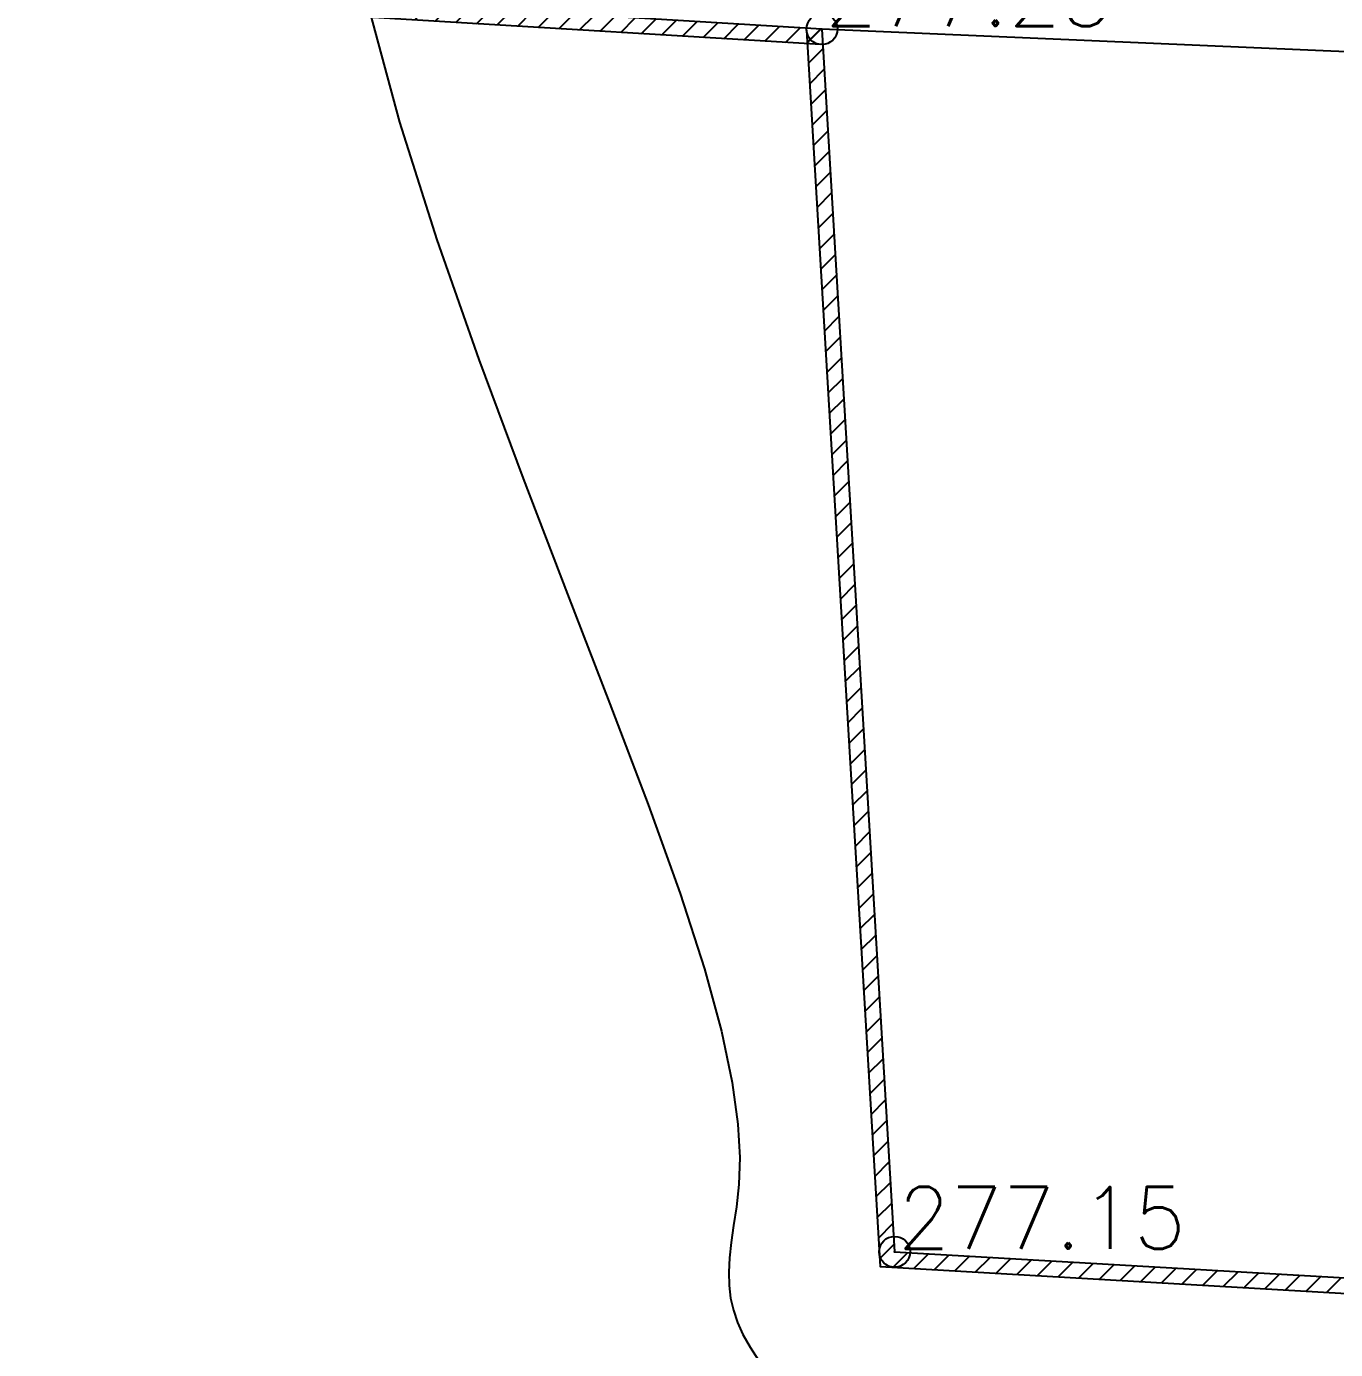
# Model space of a CAD drawing. Header units: millimetres. Extents: x 524954 to 526204, y 9523489 to 9524010.
# Drawn here: x 525608.02 to 525629.2, y 9523675.77 to 9523697.19 of the extents above; entities that cross this region are included whole.
import ezdxf

# ---------------------------------------------------------------- set-up
doc = ezdxf.new("R2010")
doc.units = ezdxf.units.MM
doc.header["$PDMODE"] = 32
doc.header["$PDSIZE"] = 0.5
for name, color, linetype in [('Cloture', 7, 'Continuous'), ('CN_01_00', 3, 'Continuous'), ('Murs', 1, 'Continuous'), ('TopoAlt', 3, 'Continuous'), ('TOPOJIS', 7, 'Continuous')]:
    doc.layers.add(name, color=color, linetype=linetype)
doc.styles.add('Simplex 1.0', font='Simplex.shx', dxfattribs={"width": 0.99, "height": 1})
doc.linetypes.add('LIMITE1', pattern='A,6.35,-2.54,[133,ltypeshp.shx,S=2.54,R=0,X=-2.54,Y=0],-2.54,25.4', length=36.83)
pattern_1 = [(45, (0, 0), (-0.1767766952966, 0.1767766952966), [])]

# ---------------------------------------------------------------- blocks, each defined once
blk = doc.blocks.new('TCPOINT M')
at = {"color": 0}
blk.add_point((0, 0), dxfattribs=at)
at = {"layer": 'TopoAlt', "style": 'Simplex 1.0', "width": 0.99}
blk.add_attdef('ALT', (0.15, 0.15), '', height=1, dxfattribs=at)

msp = doc.modelspace()

# ---------------------------------------------------------------- hatches: boundary and pattern name
at = {"layer": 'Murs'}
h = msp.add_hatch(dxfattribs=at)
h.set_pattern_fill('_U', color=256, scale=0.25, angle=45, style=0, pattern_type=0)
h.set_pattern_definition(pattern_1)
h.paths.add_polyline_path([(525620.892, 9523697.143), (525600.75, 9523698.363), (525603.024, 9523658.078), (525615.146, 9523657.565), (525623.111, 9523657.215), (525642.364, 9523653.203), (525642.415, 9523653.447), (525623.142, 9523657.463), (525615.157, 9523657.814), (525603.261, 9523658.318), (525601.015, 9523698.096), (525620.877, 9523696.893)])
h = msp.add_hatch(dxfattribs=at)
h.set_pattern_fill('_U', color=256, scale=0.25, angle=45, style=0, pattern_type=0)
h.set_pattern_definition(pattern_1)
h.paths.add_polyline_path([(525620.892, 9523697.143), (525622.069, 9523677.351), (525641.884, 9523676.204), (525641.87, 9523675.954), (525621.833, 9523677.114), (525620.643, 9523697.128)])

# ---------------------------------------------------------------- linework, layer by layer
at = {"layer": 'Cloture', "flags": 128}
for points in [[(525620.892, 9523697.143), (525600.75, 9523698.363), (525603.024, 9523658.078), (525615.146, 9523657.565), (525623.111, 9523657.215), (525642.364, 9523653.203)], [(525620.877, 9523696.893), (525601.015, 9523698.096), (525603.261, 9523658.318), (525615.157, 9523657.814), (525623.142, 9523657.463), (525642.415, 9523653.447)], [(525620.643, 9523697.128), (525621.833, 9523677.114), (525641.87, 9523675.954)], [(525620.892, 9523697.143), (525622.069, 9523677.351), (525641.884, 9523676.204)]]:
    msp.add_lwpolyline(points, dxfattribs=at)
at = {"layer": 'Cloture', "linetype": 'LIMITE1', "ltscale": 0.1, "flags": 128}
msp.add_lwpolyline([(525640.864, 9523696.28), (525620.892, 9523697.143)], dxfattribs=at)
at = {"layer": 'CN_01_00', "elevation": 277, "flags": 128}
msp.add_lwpolyline([(525613.563, 9523697.458), (525614.059, 9523695.635), (525614.662, 9523693.733), (525615.34, 9523691.796), (525616.055, 9523689.869), (525616.773, 9523687.996), (525617.461, 9523686.222), (525618.081, 9523684.593), (525618.6, 9523683.152), (525618.991, 9523681.932), (525619.265, 9523680.921), (525619.439, 9523680.091), (525619.532, 9523679.418), (525619.562, 9523678.876), (525619.548, 9523678.438), (525619.508, 9523678.08), (525619.461, 9523677.776), (525619.422, 9523677.503), (525619.396, 9523677.253), (525619.385, 9523677.023), (525619.391, 9523676.808), (525619.415, 9523676.603), (525619.459, 9523676.405), (525619.525, 9523676.209), (525619.615, 9523676.01), (525619.731, 9523675.806), (525619.868, 9523675.596)], dxfattribs=at)

# ---------------------------------------------------------------- block references
at = {"layer": 'TOPOJIS'}
ref = msp.add_blockref('TCPOINT M', (525620.892, 9523697.143, 277.23), dxfattribs=at)
ref.add_attrib('ALT', '277.23', (525620.942, 9523697.193, 277.23), dxfattribs={"layer": 'TopoAlt', "height": 1, "style": 'Simplex 1.0', "width": 0.99})
ref = msp.add_blockref('TCPOINT M', (525622.069, 9523677.351, 277.15), dxfattribs=at)
ref.add_attrib('ALT', '277.15', (525622.119, 9523677.401, 277.15), dxfattribs={"layer": 'TopoAlt', "height": 1, "style": 'Simplex 1.0', "width": 0.99})

doc.saveas('drawing.dxf')
